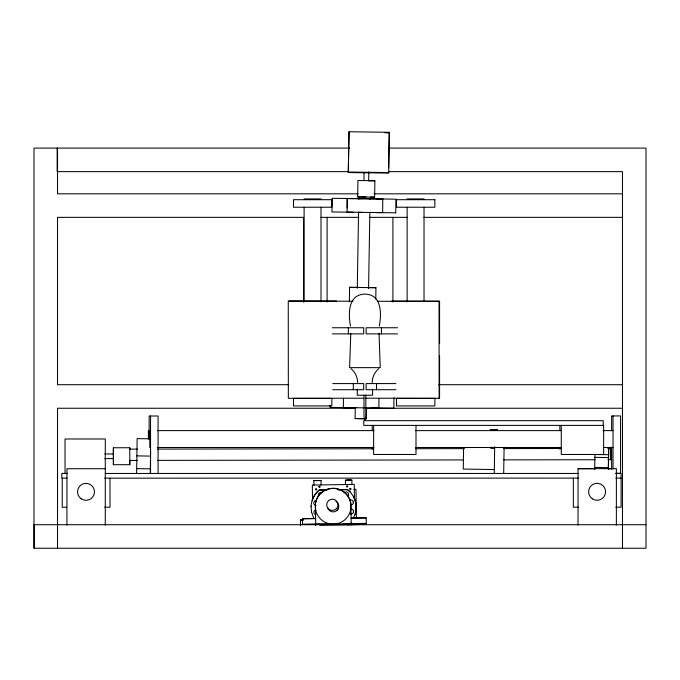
<?xml version="1.0" encoding="UTF-8"?>
<svg xmlns="http://www.w3.org/2000/svg" width="680" height="680" viewBox="0 0 680 680"><rect width="100%" height="100%" fill="white"/><g stroke="black" fill="none" stroke-linecap="round" stroke-linejoin="round"><path stroke-width="1.02" d="M129.804 460.454L129.786 464.687L113.407 464.712L113.373 456.238M113.407 457.776L113.398 458.583L104.66 458.6M113.39 456.416L113.381 447.763L129.761 447.738L129.786 464.687M113.381 447.763L113.39 455.796M379.041 333.378L380.239 367.65L349.588 367.65L350.778 333.378M113.39 454.019L104.652 453.909M330.106 405.288L330.115 407.388L364.361 407.864M343.357 407.618L343.425 398.123M381.301 198.934L347.267 198.509L347.055 212.151L353.396 212.245M347.183 207.961L347.216 198.5L353.591 198.552L347.267 198.509M348.279 172.55L349.027 131.75L389.291 132.311L388.739 172.567L388.543 173.102L348.279 172.55L349.027 131.75M349.384 301.835L349.579 287.343L375.938 287.708L375.785 299.098M371.17 407.957L378.904 408.111L378.913 398.607M376.592 198.866L382.798 198.951L382.619 212.653L376.405 212.559M388.62 167.807L389.291 132.311M395.734 212.831L395.887 199.18L332.154 198.296L331.959 211.947L395.7 212.831M393.966 397.766L393.848 408.272L365.245 407.923M136.603 473.331L137.147 438.617L149.753 438.812M150.255 473.543L150.612 450.636M463.607 447.483L463.267 469.072L494.335 469.557M490.917 446.998L490.9 448.366L494.666 448.426M494.275 473.408L494.692 446.666M503.685 473.56L504.101 447.066M594.685 469.31L594.915 454.495L608.617 454.708M607.835 448.435L611.014 448.426L611.048 455.269L611.031 459.714L607.852 459.714M366.087 197.132L357.663 196.851L357.944 180.481L374.884 180.769L374.603 197.132L370.328 197.191M366.554 408.127L366.367 418.719L360.969 418.727L355.087 418.531L355.266 407.949M357.28 288.277L358.564 212.024M358.785 199.316L358.819 197.2M363.97 180.582L364.106 172.822M368.671 180.659L368.815 171.921M368.569 288.456L369.852 212.202M113.407 464.712L113.424 458.43M372.215 382.534C372.19 377.23 374.671 372.002 378.811 368.688M379.321 326.12C381.633 313.786 381.888 294.414 364.913 294.1C347.939 294.414 348.194 313.786 350.506 326.12M311.041 506.353C311.517 500.098 314.245 493.918 319.2 489.957L327.548 489.829M312.077 500.539L314.576 495.202L318.368 490.688L319.2 490.11L326.502 489.991M353.591 517.539C357.051 511.156 356.796 503.268 353.668 496.8M348.865 523.889L347.846 524.748L320.008 525.181L318.469 523.744M347.846 524.748L348.865 524.034M349.809 500.123L350.124 499.995A2.567 2.567 0 0 1 353.294 501.755L353.311 503.081A2.567 2.567 0 0 1 351.526 504.925L350.863 505.027M355.087 418.531L366.367 418.719M374.884 180.769L368.56 180.795M357.663 196.851L374.603 197.132M347.897 524.875L364.25 524.39M313.888 480.624L321.019 480.513L313.879 480.513L313.956 485.035M345.414 480.267L351.866 480.165M337.986 489.66L347.378 489.515L350.293 491.963L353.676 496.952A22.593 22.593 0 0 1 355.164 514.182M353.855 489.387L355.971 489.362L356.43 518.577M337.986 489.812L347.378 489.668L350.293 492.116M354.399 498.754L354.272 484.406L312.332 485.061L312.502 499.409M315.613 518.423L302.438 518.636L302.532 524.492L366.265 523.608L366.171 517.744L351.109 517.981M302.438 518.848L315.622 518.644M351.118 518.202L366.18 517.965M303.442 519.809L300.424 519.86L300.517 525.725M300.433 520.072L303.442 520.03M302.524 524.28L326.306 523.94M366.265 523.396L343.162 523.736M129.948 449.131L137.385 449.123M157.565 449.089L373.142 448.774M415.616 448.715L464.465 448.638M503.761 448.587L561.102 448.502M129.965 460.419L137.403 460.411M157.581 460.377L463.42 459.927M503.778 459.867L595.102 459.739M349.648 148.095L34 148.095L34 548.25L646 548.25L646 148.095L388.943 148.095M348.491 171.632L57.145 171.632L57.145 148.095M388.85 171.632L622.463 171.632L622.463 548.25M358.054 193.817L57.536 193.817L57.536 148.095M373.983 193.817L622.463 193.817M304.104 198.942L321.002 198.942M407.133 198.942L424.031 198.942M320.96 217.353L358.938 217.353M369.554 217.353L407.226 217.353M423.87 217.353L622.463 217.353M288.796 301.087L336.549 301.087M391.825 301.087L439.577 301.087L439.577 343.459M332.291 327.751L363.69 327.751L363.69 333.88L332.291 333.88M397.536 327.751L366.137 327.751L366.137 333.88L397.536 333.88M332.767 383.588L363.69 383.588L363.69 389.716L332.767 389.716M395.947 383.588L366.137 383.588L366.137 389.716L395.947 389.716M288.719 384.71L57.536 384.71L57.536 217.353L303.56 217.353L303.56 302.09M438.744 384.71L622.463 384.71M363.732 398.216L288.337 398.293L288.26 301.07L353.03 301.223M365.857 398.208L439.577 398.267L439.577 355.895M354.866 408.247L57.536 408.247L57.536 548.25M366.546 408.247L622.463 408.247M157.233 430.61L373.975 430.61M415.412 430.61L560.975 430.61M603.117 430.61L613.029 430.61M157.233 447.508L373.975 447.508M415.412 447.508L560.975 447.508M603.466 447.508L613.029 447.508M105.29 468.715L66.946 468.715L66.929 525.147M578.025 468.724L595.646 468.724M608.073 468.724L611.184 468.724M615.859 473.348L620.568 473.348L620.568 415.939L611.617 415.939L611.617 430.729M67.159 473.433L61.821 473.408L61.821 478.167L67.124 478.116M105.323 473.458L578.646 473.458M615.791 473.408L621.095 473.408L621.095 507.187L615.791 507.187M104.686 478.167L578.646 478.116M615.791 478.116L621.095 478.116M578.646 507.187L573.342 507.187L573.342 478.116M66.487 507.246L62.237 507.246L62.237 478.167M104.686 507.246L109.998 507.246L109.998 478.167M34 524.713L646 524.713M377.451 301.274L439.042 301.427L439.127 398.14M384.863 132.787L389.096 132.846M348.475 172.014L388.739 172.567M359.44 198.628L362.176 198.662M369.163 198.764L370.736 198.781M379.746 198.951L382.789 199.002M359.252 212.33L361.981 212.364M369.844 212.475L370.549 212.483M349.579 287.343L359.014 287.47M355.215 287.419L356.243 287.436M368.041 287.598L375.938 287.708M350.965 407.728L343.23 407.567M355.657 407.787L356.26 407.796M490.254 429.488L497.496 429.607M490.254 429.641L496.935 429.743M594.873 457.36L608.575 457.572M136.833 455.881L150.526 456.101M594.719 467.432L608.37 467.644M136.68 468.622L150.331 468.835M315.979 505.529L315.639 505.495A2.567 2.567 0 0 1 316.225 500.438M351.016 368.688C355.147 372.002 357.637 377.23 357.612 382.534M311.55 512.074L313.565 517.769M311.041 506.2L311.55 512.227M113.398 458.55L113.39 457.011M611.014 448.426L611.039 453.798M611.031 459.714L611.005 454.342M129.761 447.738L129.769 448.877M353.345 502.137L353.353 502.698M353.49 510.969L353.498 511.955M351.934 484.44L351.866 480.063L345.414 480.165L345.482 484.542M350.914 505.248L351.203 523.846M351.041 522.928L351.075 524.815M321.019 480.403L321.087 484.925M315.409 505.495L315.707 524.288M315.554 523.6L315.579 525.487M616.369 525.087L616.386 468.656L578.042 468.656L578.025 525.087M613.029 415.939L613.029 469.166M611.617 447.049L611.617 469.166M603.211 425.391L603.211 420.682L363.783 420.682L363.783 425.391L603.644 425.391L603.644 454.469L561.272 454.469L561.272 425.391M559.861 425.391L559.861 430.584M559.861 447.193L559.861 449.276M424.031 207.425L424.031 301.852M415.999 425.391L415.999 454.469L373.626 454.469L373.626 425.391M407.133 207.425L407.133 301.852M392.904 217.353L392.904 302.09M381.463 327.751L381.463 333.88M376.516 383.588L376.516 389.716M372.572 389.104L372.572 395.233L357.255 395.233L357.255 389.104M372.215 425.391L372.215 430.584M372.215 447.193L372.215 449.276M365.832 395.233L365.832 416.678L364.913 420.359L363.995 416.678L363.995 395.233M353.311 383.588L353.311 389.716M348.364 327.751L348.364 333.88M327.097 217.353L327.097 302.09M321.002 207.425L321.002 301.852M304.104 207.425L304.104 301.852M158.083 473.416L158.083 416.007L149.141 416.007L149.141 438.965M150.552 416.007L150.552 473.416M149.795 430.61L149.795 447.508M148.385 430.61L148.385 438.974M105.272 525.147L105.306 438.991L65.034 438.991L65.034 473.442M34.153 524.713L34.153 548.25M315.495 503.379A17.893 17.884 0 0 1 350.948 504.56M338.011 508.954A5.652 5.652 0 0 1 337.101 510.111M336.005 501.415A5.652 5.652 0 0 1 336.541 510.79A5.652 5.652 0 0 1 327.675 507.696M350.37 513.995A2.567 2.567 0 0 0 353.481 512.125L353.464 510.799A2.567 2.567 0 0 0 351.62 509.014L350.957 508.938A2.567 2.567 0 0 0 350.293 509.039M315.792 514.751A2.567 2.567 0 0 1 315.707 509.796M318.572 496.23A2.567 2.567 0 0 1 322.023 492.668M344.225 492.728A2.567 2.567 0 0 1 347.854 492.677A2.567 2.567 0 0 1 347.913 496.298M608.677 447.933L608.345 469.242L608.719 447.933M315.495 503.158L315.341 508.045L316.396 512.592A17.893 17.884 0 0 0 330.216 523.948L334.883 524.101L339.43 523.048A17.893 17.884 0 0 0 350.786 509.226L350.94 504.348A17.893 17.884 0 0 0 315.495 503.158M315.452 489.2C316.421 492.056 317.653 487.135 315.452 489.2M318.861 486.633C319.829 489.498 321.062 484.568 318.861 486.633M346.486 486.234C347.454 489.098 348.695 484.168 346.486 486.234M349.732 488.877C350.701 491.742 351.942 486.812 349.732 488.877M315.826 480.531L318.597 480.496L315.826 480.531M347.31 480.182L350.089 480.139L347.31 480.182M331.823 199.699L293.488 199.699L293.488 207.23L331.823 207.23L331.823 199.699M434.851 199.699L396.517 199.699L396.517 207.23L434.851 207.23L434.851 199.699M331.84 398.395L293.505 398.395L293.505 405.926L331.84 405.926L331.84 398.395M434.877 398.395L396.534 398.395L396.534 405.926L434.877 405.926L434.877 398.395M328.61 509.048A5.652 5.652 0 0 0 337.883 505.92A5.652 5.652 0 0 0 330.531 499.452A5.652 5.652 0 0 0 328.61 509.048M81.209 498.822A8.475 8.475 0 0 0 94.444 492.49A8.475 8.475 0 0 0 82.34 484.194A8.475 8.475 0 0 0 81.209 498.822M592.306 498.771A8.475 8.475 0 0 0 605.548 492.43A8.475 8.475 0 0 0 593.436 484.135A8.475 8.475 0 0 0 592.306 498.771"/></g></svg>
